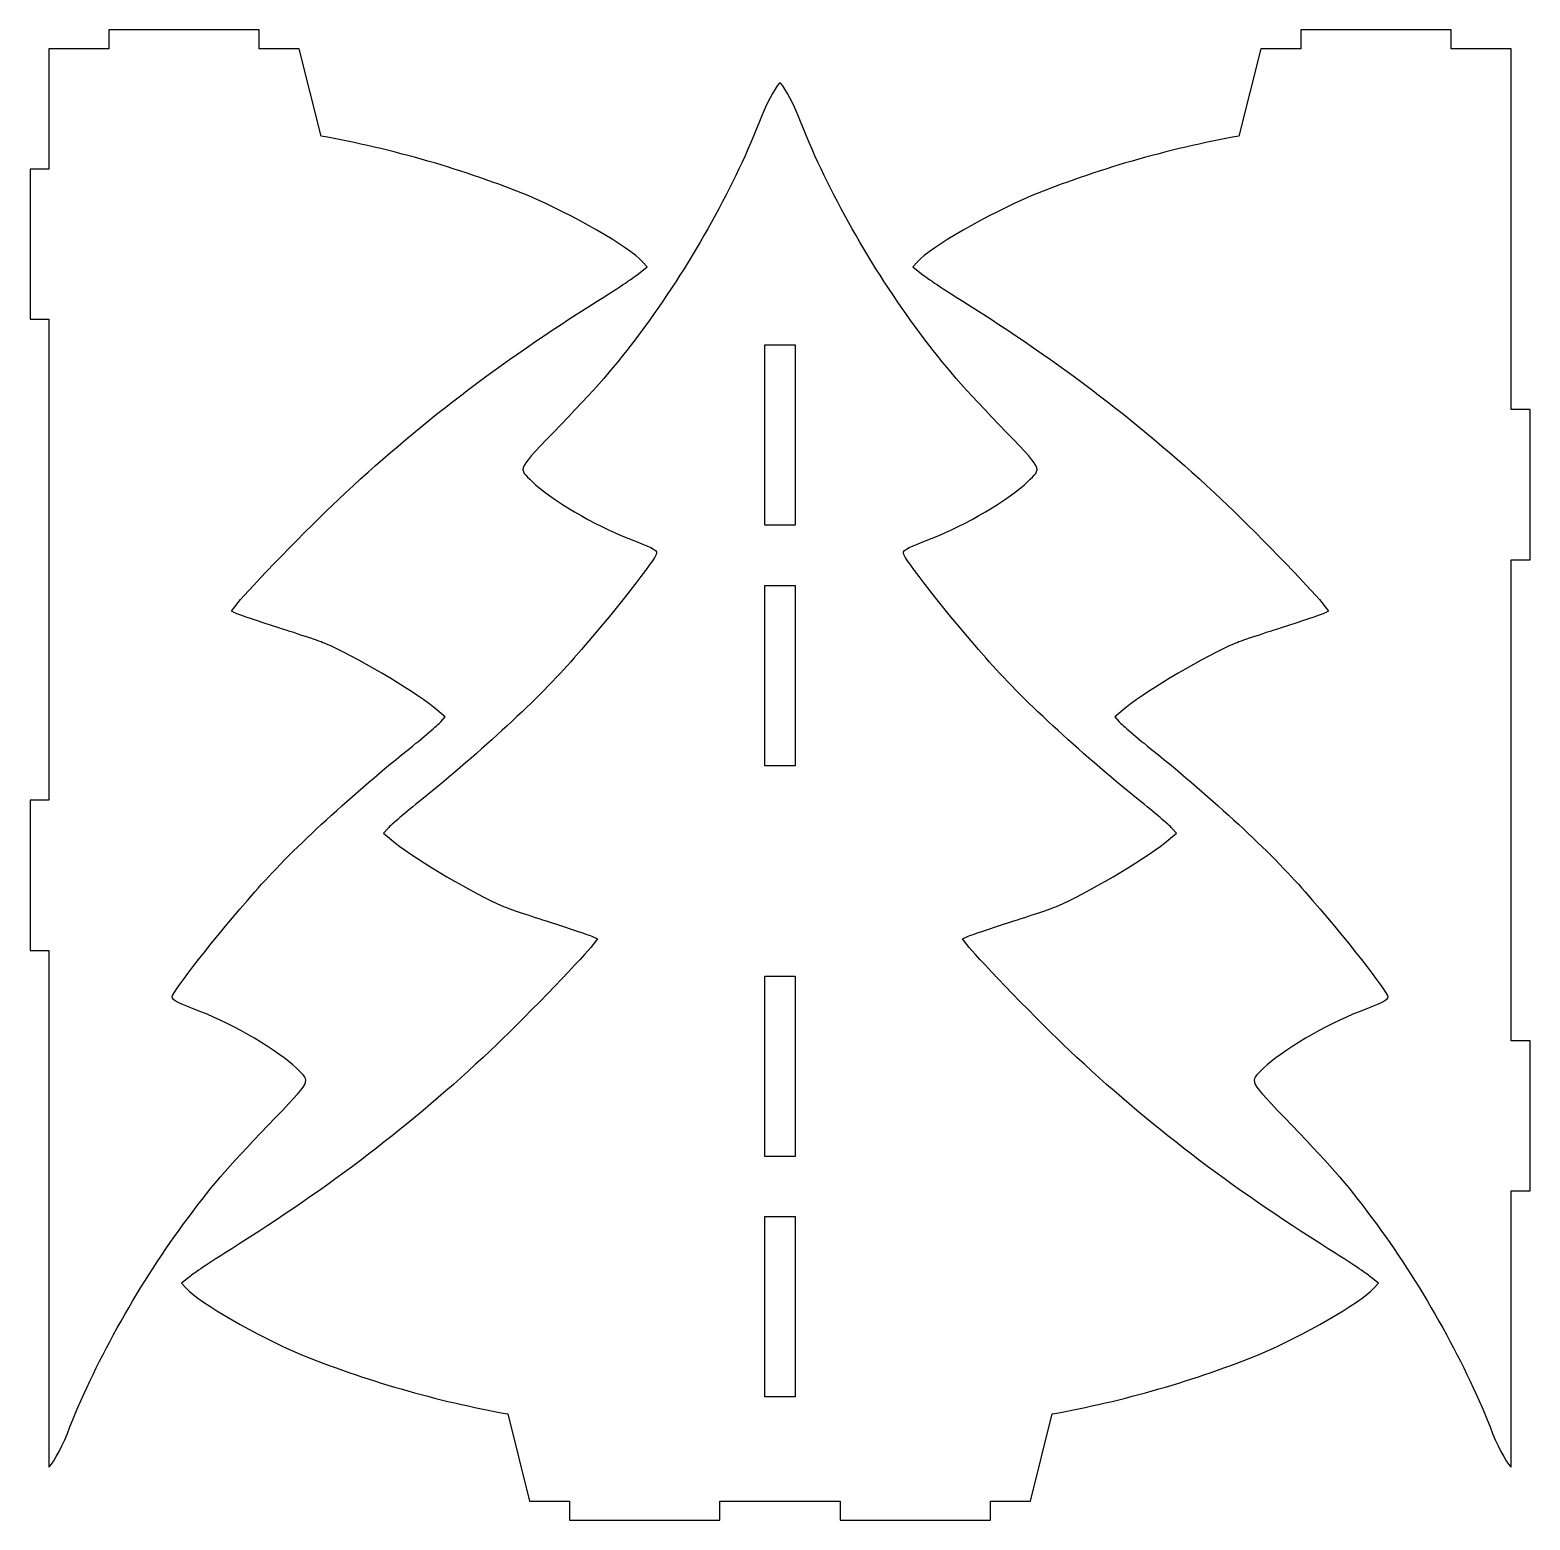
# Model space of a CAD drawing. Extents: x -433 to 100, y 1 to 136.
# Drawn here: x 0.1 to 99.9, y 0.7 to 99.9 of the extents above.
import ezdxf

# ---------------------------------------------------------------- set-up
doc = ezdxf.new("R2010")
doc.units = 0
doc.layers.add('Layer_1', color=7, linetype='CONTINUOUS')

msp = doc.modelspace()

# ---------------------------------------------------------------- linework, layer by layer
at = {"layer": 'Layer_1', "color": 7}
for points in [[(19.46419, 92.83738), (18.00692, 98.64736), (15.65099, 98.64736), (15.35075, 98.64736), (15.35075, 99.9), (5.35136, 99.9), (5.35136, 98.64736), (1.35109, 98.64736), (1.35109, 94.27761), (1.35109, 90.64475), (0.1, 90.64475), (0.1, 80.64691), (1.35109, 80.64691), (1.35109, 48.64577), (0.1, 48.64577), (0.1, 38.64844), (1.35109, 38.64844), (1.35109, 4.2707)], [(98.648922, 4.2707), (98.648922, 22.64735), (99.899999, 22.64735), (99.899999, 32.64468), (98.648922, 32.64468), (98.648922, 64.64737), (99.899999, 64.64737), (99.899999, 74.64469), (98.648922, 74.64469), (98.648922, 94.27761), (98.648922, 98.64736), (94.649162, 98.64736), (94.649162, 99.9), (84.649262, 99.9), (84.649262, 98.64736), (84.349012, 98.64736), (81.993092, 98.64736), (80.536332, 92.83738)], [(40.57763, 83.66895), (41.16054, 84.13662), (40.85307, 84.48027)], [(59.146942, 84.48027), (58.839462, 84.13662), (59.422372, 83.66895)], [(13.86867, 61.05689), (13.50228, 61.23673), (13.94153, 61.79174)], [(86.058472, 61.79173), (86.497722, 61.23673), (86.131332, 61.05689)], [(27.4234, 53.85113), (27.73191, 54.19737), (26.92782, 54.84952)], [(73.072182, 54.84952), (72.268102, 54.19736), (72.576612, 53.85113)], [(23.927738, 46.796012), (23.61923, 46.449781), (24.423315, 45.797623)], [(75.576781, 45.797623), (76.380866, 46.449781), (76.072359, 46.796012)], [(37.482467, 39.590252), (37.848852, 39.410417), (37.409601, 38.855412)], [(62.590494, 38.855412), (62.151243, 39.410417), (62.51763, 39.590252)], [(10.773502, 16.978196), (10.190592, 16.510524), (10.498067, 16.166875)], [(89.502029, 16.166875), (89.809504, 16.510524), (89.226595, 16.978196)], [(31.886943, 7.809762), (33.344217, 1.999782), (35.700147, 1.999782), (36.000385, 1.999782), (36.000385, 0.747144), (45.999775, 0.747144), (45.999775, 1.999782), (50.000048, 1.999782), (53.999804, 1.999782), (53.999804, 0.747144), (63.99971, 0.747144), (63.99971, 1.999782), (64.299951, 1.999782), (66.655878, 1.999782), (68.112636, 7.809762)]]:
    msp.add_lwpolyline(points, dxfattribs=at)
for points in [[(50.000048, 96.376449)], [(49.000001, 78.94166), (50.999999, 78.94166), (50.999999, 66.94166), (49.000001, 66.94166)], [(49.000001, 62.94166), (50.999999, 62.94166), (50.999999, 50.94166), (49.000001, 50.94166)], [(49.000001, 36.94166), (50.999999, 36.94166), (50.999999, 24.94166), (49.000001, 24.94166)], [(49.000001, 20.94166), (50.999999, 20.94166), (50.999999, 8.94166), (49.000001, 8.94166)], [(98.648922, 4.2707)]]:
    msp.add_lwpolyline(points, close=True, dxfattribs=at)
for points in [[(50.000048, 96.376449), (49.88947, 96.379448), (49.201106, 95.273369), (48.764465, 94.137309)], [(51.235631, 94.137309), (50.798991, 95.273369), (50.110627, 96.379448), (50.000048, 96.376449)], [(48.764465, 94.137309), (47.013246, 89.581029), (44.238346, 84.578131), (41.030569, 80.194491)], [(58.969526, 80.194491), (55.761752, 84.578131), (52.986852, 89.581029), (51.235631, 94.137309)], [(33.27885, 88.85365), (29.17297, 90.55606), (24.08621, 92.02285), (19.46419, 92.83738)], [(80.536332, 92.83738), (75.914312, 92.02285), (70.827042, 90.55606), (66.721152, 88.85365)], [(40.85307, 84.48027), (39.99858, 85.43598), (36.11813, 87.67641), (33.27885, 88.85365)], [(66.721152, 88.85365), (63.881872, 87.67641), (60.001422, 85.43598), (59.146942, 84.48027)], [(37.83, 81.84529), (39.02112, 82.59142), (40.2573, 83.41191), (40.57763, 83.66895)], [(59.422372, 83.66895), (59.742712, 83.41191), (60.978892, 82.59142), (62.170012, 81.84529)], [(20.62175, 68.66315), (25.82737, 73.56139), (31.31033, 77.76133), (37.83, 81.84529)], [(62.170012, 81.84529), (68.689672, 77.76133), (74.172642, 73.56139), (79.378262, 68.66315)], [(41.030569, 80.194491), (39.294927, 77.822641), (38.142582, 76.475858), (35.434013, 73.651738)], [(64.566085, 73.651738), (61.857514, 76.475858), (60.705171, 77.822641), (58.969526, 80.194491)], [(35.434013, 73.651738), (32.396379, 70.484518), (32.553417, 70.797708), (33.523017, 69.836466)], [(66.477078, 69.836466), (67.446678, 70.797708), (67.603716, 70.484518), (64.566085, 73.651738)], [(33.523017, 69.836466), (34.657202, 68.712048), (37.730525, 66.897223), (39.880254, 66.082174)], [(60.119844, 66.082174), (62.269573, 66.897223), (65.342896, 68.712048), (66.477078, 69.836466)], [(13.94153, 61.79174), (14.64687, 62.68461), (18.70942, 66.86376), (20.62175, 68.66315)], [(79.378262, 68.66315), (81.290582, 66.86376), (85.353132, 62.68461), (86.058472, 61.79173)], [(39.880254, 66.082174), (41.383386, 65.512264), (41.79494, 65.301045), (41.793313, 65.099805)], [(58.206266, 65.099805), (58.204639, 65.301045), (58.616712, 65.512264), (60.119844, 66.082174)], [(41.793313, 65.099805), (41.790413, 64.752685), (38.929942, 61.109068), (36.292358, 58.092482)], [(63.707739, 58.092482), (61.070156, 61.109068), (58.209166, 64.752685), (58.206266, 65.099805)], [(16.6499, 60.11587), (15.32161, 60.53473), (14.07007, 60.95824), (13.86867, 61.05689)], [(86.131332, 61.05689), (85.929932, 60.95819), (84.678392, 60.53472), (83.350112, 60.11586)], [(19.78769, 59.05288), (19.39035, 59.21897), (17.97818, 59.69702), (16.6499, 60.11587)], [(83.350112, 60.11586), (82.021822, 59.69702), (80.609662, 59.21897), (80.212322, 59.05288)], [(26.92782, 54.84952), (25.53087, 55.98351), (21.6148, 58.28919), (19.78769, 59.05288)], [(80.212322, 59.05288), (78.385212, 58.28919), (74.469132, 55.98351), (73.072182, 54.84952)], [(36.292358, 58.092482), (34.030113, 55.505162), (30.09103, 51.849128), (26.162227, 48.690987)], [(73.837352, 48.690987), (69.908549, 51.849128), (65.969982, 55.505162), (63.707739, 58.092482)], [(25.18891, 51.95616), (26.24851, 52.8079), (27.2539, 53.66055), (27.4234, 53.85113)], [(72.576612, 53.85113), (72.746102, 53.66055), (73.752022, 52.8079), (74.811612, 51.95616)], [(15.05878, 42.55466), (17.32102, 45.14198), (21.26011, 48.79802), (25.18891, 51.95616)], [(74.811612, 51.95616), (78.740422, 48.79802), (82.678992, 45.14198), (84.941232, 42.55466)], [(26.162227, 48.690987), (25.102631, 47.839249), (24.097231, 46.986592), (23.927738, 46.796012)], [(76.072359, 46.796012), (75.902864, 46.986592), (74.896947, 47.839249), (73.837352, 48.690987)], [(24.423315, 45.797623), (25.820261, 44.663637), (29.736341, 42.357952), (31.563447, 41.594264)], [(68.436648, 41.594264), (70.263757, 42.357952), (74.179837, 44.663637), (75.576781, 45.797623)], [(9.55782, 35.54734), (9.56082, 35.89446), (12.4212, 39.53808), (15.05878, 42.55466)], [(84.941232, 42.55466), (87.578812, 39.53808), (90.439802, 35.89446), (90.442702, 35.54734)], [(31.563447, 41.594264), (31.96079, 41.428172), (33.372954, 40.950128), (34.701241, 40.53128)], [(65.298856, 40.53128), (66.627141, 40.950128), (68.039305, 41.428172), (68.436648, 41.594264)], [(34.701241, 40.53128), (36.029524, 40.112421), (37.281066, 39.688902), (37.482467, 39.590252)], [(62.51763, 39.590252), (62.719031, 39.688902), (63.970574, 40.112421), (65.298856, 40.53128)], [(37.409601, 38.855412), (36.704267, 37.962533), (32.641714, 33.783386), (30.729391, 31.983997)], [(69.270707, 31.983997), (67.358381, 33.783386), (63.295831, 37.962533), (62.590494, 38.855412)], [(11.47088, 34.56497), (9.96775, 35.13488), (9.55619, 35.3461), (9.55782, 35.54734)], [(90.442702, 35.54734), (90.444702, 35.3461), (90.032252, 35.13488), (88.529122, 34.56497)], [(17.82812, 30.81068), (16.69393, 31.9351), (13.62061, 33.74992), (11.47088, 34.56497)], [(88.529122, 34.56497), (86.379392, 33.74992), (83.306072, 31.9351), (82.171892, 30.81068)], [(30.729391, 31.983997), (25.523766, 27.085758), (20.040807, 22.885823), (13.521138, 18.801858)], [(86.478958, 18.801858), (79.959289, 22.885823), (74.476331, 27.085758), (69.270707, 31.983997)], [(15.91712, 26.99541), (18.95476, 30.16263), (18.79772, 29.84944), (17.82812, 30.81068)], [(82.171892, 30.81068), (81.202292, 29.84944), (81.045252, 30.16263), (84.082882, 26.99541)], [(10.32057, 20.45266), (12.05621, 22.82451), (13.20856, 24.17129), (15.91712, 26.99541)], [(84.082882, 26.99541), (86.791452, 24.17129), (87.943792, 22.8245), (89.679442, 20.45265)], [(2.58667, 6.50984), (4.33789, 11.06612), (7.11279, 16.06902), (10.32057, 20.45266)], [(89.679442, 20.45265), (92.887212, 16.06901), (95.662112, 11.06612), (97.413332, 6.50984)], [(13.521138, 18.801858), (12.330018, 18.055728), (11.093839, 17.235236), (10.773502, 16.978196)], [(89.226595, 16.978196), (88.906259, 17.235236), (87.670078, 18.055728), (86.478958, 18.801858)], [(10.498067, 16.166875), (11.352556, 15.211166), (15.233004, 12.970738), (18.072282, 11.793498)], [(81.927815, 11.793498), (84.767093, 12.970738), (88.647541, 15.211166), (89.502029, 16.166875)], [(18.072282, 11.793498), (22.178169, 10.091089), (27.264929, 8.624292), (31.886943, 7.809762)], [(68.112636, 7.809762), (72.734651, 8.624292), (77.821927, 10.091089), (81.927815, 11.793498)], [(1.35109, 4.2707), (1.46166, 4.2677), (2.15003, 5.37378), (2.58667, 6.50984)], [(97.413332, 6.50984), (97.849972, 5.37378), (98.538342, 4.2677), (98.648922, 4.2707)]]:
    msp.add_open_spline(points, degree=3, dxfattribs=at)

doc.saveas('drawing.dxf')
